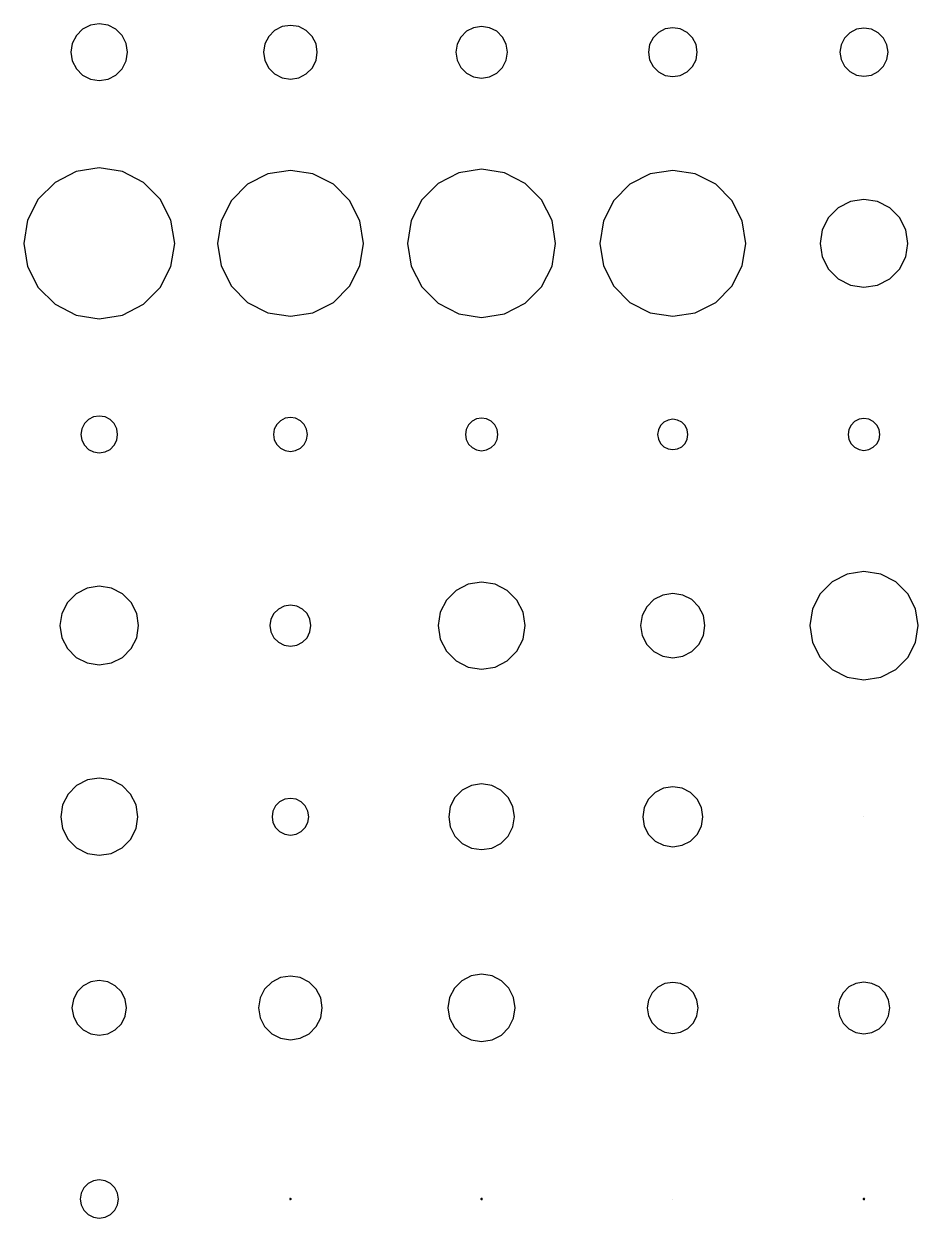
# Model space of a CAD drawing. Header units: metres. Extents: x -318 to 327, y -235 to 244.
# Drawn here: x -246.1 to -161.9, y 19.2 to 131.7 of the extents above; entities that cross this region are included whole.
import ezdxf

# ---------------------------------------------------------------- set-up
doc = ezdxf.new("R2010")
doc.units = ezdxf.units.M

msp = doc.modelspace()

# ---------------------------------------------------------------- linework, layer by layer
for p, q in [((-239, 131.67, -415.69), (-239.82, 131.54, -415.69)), ((-238.18, 131.54, -415.69), (-239, 131.67, -415.69)), ((-241.16, 130.57, -415.69), (-241.54, 129.82, -415.69)), ((-240.57, 131.16, -415.69), (-241.16, 130.57, -415.69)), ((-239.82, 131.54, -415.69), (-240.57, 131.16, -415.69)), ((-237.43, 131.16, -415.69), (-238.18, 131.54, -415.69)), ((-236.84, 130.57, -415.69), (-237.43, 131.16, -415.69)), ((-236.46, 129.82, -415.69), (-236.84, 130.57, -415.69)), ((-223.05, 130.49, -415.69), (-223.41, 129.78, -415.69)), ((-222.49, 131.05, -415.69), (-223.05, 130.49, -415.69)), ((-221.78, 131.41, -415.69), (-222.49, 131.05, -415.69)), ((-221, 131.53, -415.69), (-221.78, 131.41, -415.69)), ((-220.22, 131.41, -415.69), (-221, 131.53, -415.69)), ((-219.51, 131.05, -415.69), (-220.22, 131.41, -415.69)), ((-218.95, 130.49, -415.69), (-219.51, 131.05, -415.69)), ((-218.59, 129.78, -415.69), (-218.95, 130.49, -415.69)), ((-204.43, 130.97, -415.69), (-204.97, 130.43, -415.69)), ((-203.75, 131.31, -415.69), (-204.43, 130.97, -415.69)), ((-203, 131.43, -415.69), (-203.75, 131.31, -415.69)), ((-202.25, 131.31, -415.69), (-203, 131.43, -415.69)), ((-201.57, 130.97, -415.69), (-202.25, 131.31, -415.69)), ((-201.03, 130.43, -415.69), (-201.57, 130.97, -415.69)), ((-186.35, 130.86, -415.69), (-186.86, 130.35, -415.69)), ((-185.71, 131.19, -415.69), (-186.35, 130.86, -415.69)), ((-185, 131.3, -415.69), (-185.71, 131.19, -415.69)), ((-184.29, 131.19, -415.69), (-185, 131.3, -415.69)), ((-183.65, 130.86, -415.69), (-184.29, 131.19, -415.69)), ((-183.14, 130.35, -415.69), (-183.65, 130.86, -415.69)), ((-168.33, 130.83, -415.69), (-168.83, 130.33, -415.69)), ((-167.7, 131.16, -415.69), (-168.33, 130.83, -415.69)), ((-167, 131.27, -415.69), (-167.7, 131.16, -415.69)), ((-166.3, 131.16, -415.69), (-167, 131.27, -415.69)), ((-165.67, 130.83, -415.69), (-166.3, 131.16, -415.69)), ((-165.17, 130.33, -415.69), (-165.67, 130.83, -415.69)), ((-241.54, 129.82, -415.69), (-241.67, 129, -415.69)), ((-236.33, 129, -415.69), (-236.46, 129.82, -415.69)), ((-223.41, 129.78, -415.69), (-223.53, 129, -415.69)), ((-218.47, 129, -415.69), (-218.59, 129.78, -415.69)), ((-205.31, 129.75, -415.69), (-205.43, 129, -415.69)), ((-204.97, 130.43, -415.69), (-205.31, 129.75, -415.69)), ((-200.69, 129.75, -415.69), (-201.03, 130.43, -415.69)), ((-200.57, 129, -415.69), (-200.69, 129.75, -415.69)), ((-187.19, 129.71, -415.69), (-187.3, 129, -415.69)), ((-186.86, 130.35, -415.69), (-187.19, 129.71, -415.69)), ((-182.81, 129.71, -415.69), (-183.14, 130.35, -415.69)), ((-182.7, 129, -415.69), (-182.81, 129.71, -415.69)), ((-169.16, 129.7, -415.69), (-169.27, 129, -415.69)), ((-168.83, 130.33, -415.69), (-169.16, 129.7, -415.69)), ((-164.84, 129.7, -415.69), (-165.17, 130.33, -415.69)), ((-164.73, 129, -415.69), (-164.84, 129.7, -415.69)), ((-241.67, 129, -415.69), (-241.54, 128.18, -415.69)), ((-236.46, 128.18, -415.69), (-236.33, 129, -415.69)), ((-223.53, 129, -415.69), (-223.41, 128.22, -415.69)), ((-223.41, 128.22, -415.69), (-223.05, 127.51, -415.69)), ((-218.95, 127.51, -415.69), (-218.59, 128.22, -415.69)), ((-218.59, 128.22, -415.69), (-218.47, 129, -415.69)), ((-205.43, 129, -415.69), (-205.31, 128.25, -415.69)), ((-205.31, 128.25, -415.69), (-204.97, 127.57, -415.69)), ((-201.03, 127.57, -415.69), (-200.69, 128.25, -415.69)), ((-200.69, 128.25, -415.69), (-200.57, 129, -415.69)), ((-187.3, 129, -415.69), (-187.19, 128.29, -415.69)), ((-187.19, 128.29, -415.69), (-186.86, 127.65, -415.69)), ((-183.14, 127.65, -415.69), (-182.81, 128.29, -415.69)), ((-182.81, 128.29, -415.69), (-182.7, 129, -415.69)), ((-169.27, 129, -415.69), (-169.16, 128.3, -415.69)), ((-169.16, 128.3, -415.69), (-168.83, 127.67, -415.69)), ((-165.17, 127.67, -415.69), (-164.84, 128.3, -415.69)), ((-164.84, 128.3, -415.69), (-164.73, 129, -415.69)), ((-241.54, 128.18, -415.69), (-241.16, 127.43, -415.69)), ((-241.16, 127.43, -415.69), (-240.57, 126.84, -415.69)), ((-237.43, 126.84, -415.69), (-236.84, 127.43, -415.69)), ((-236.84, 127.43, -415.69), (-236.46, 128.18, -415.69)), ((-223.05, 127.51, -415.69), (-222.49, 126.95, -415.69)), ((-219.51, 126.95, -415.69), (-218.95, 127.51, -415.69)), ((-204.97, 127.57, -415.69), (-204.43, 127.03, -415.69)), ((-201.57, 127.03, -415.69), (-201.03, 127.57, -415.69)), ((-186.86, 127.65, -415.69), (-186.35, 127.14, -415.69)), ((-186.35, 127.14, -415.69), (-185.71, 126.81, -415.69)), ((-184.29, 126.81, -415.69), (-183.65, 127.14, -415.69)), ((-183.65, 127.14, -415.69), (-183.14, 127.65, -415.69)), ((-168.83, 127.67, -415.69), (-168.33, 127.17, -415.69)), ((-168.33, 127.17, -415.69), (-167.7, 126.84, -415.69)), ((-166.3, 126.84, -415.69), (-165.67, 127.17, -415.69)), ((-165.67, 127.17, -415.69), (-165.17, 127.67, -415.69)), ((-240.57, 126.84, -415.69), (-239.82, 126.46, -415.69)), ((-239.82, 126.46, -415.69), (-239, 126.33, -415.69)), ((-239, 126.33, -415.69), (-238.18, 126.46, -415.69)), ((-238.18, 126.46, -415.69), (-237.43, 126.84, -415.69)), ((-222.49, 126.95, -415.69), (-221.78, 126.59, -415.69)), ((-221.78, 126.59, -415.69), (-221, 126.47, -415.69)), ((-221, 126.47, -415.69), (-220.22, 126.59, -415.69)), ((-220.22, 126.59, -415.69), (-219.51, 126.95, -415.69)), ((-204.43, 127.03, -415.69), (-203.75, 126.69, -415.69)), ((-203.75, 126.69, -415.69), (-203, 126.57, -415.69)), ((-203, 126.57, -415.69), (-202.25, 126.69, -415.69)), ((-202.25, 126.69, -415.69), (-201.57, 127.03, -415.69)), ((-185.71, 126.81, -415.69), (-185, 126.7, -415.69)), ((-185, 126.7, -415.69), (-184.29, 126.81, -415.69)), ((-167.7, 126.84, -415.69), (-167, 126.73, -415.69)), ((-167, 126.73, -415.69), (-166.3, 126.84, -415.69)), ((-239, 118.1, -415.69), (-241.19, 117.75, -415.69)), ((-236.81, 117.75, -415.69), (-239, 118.1, -415.69)), ((-241.19, 117.75, -415.69), (-243.17, 116.74, -415.69)), ((-234.83, 116.74, -415.69), (-236.81, 117.75, -415.69)), ((-223.12, 117.53, -415.69), (-225.04, 116.56, -415.69)), ((-221, 117.87, -415.69), (-223.12, 117.53, -415.69)), ((-218.88, 117.53, -415.69), (-221, 117.87, -415.69)), ((-216.96, 116.56, -415.69), (-218.88, 117.53, -415.69)), ((-205.15, 117.63, -415.69), (-207.09, 116.64, -415.69)), ((-203, 117.97, -415.69), (-205.15, 117.63, -415.69)), ((-200.85, 117.63, -415.69), (-203, 117.97, -415.69)), ((-198.91, 116.64, -415.69), (-200.85, 117.63, -415.69)), ((-187.12, 117.53, -415.69), (-189.04, 116.56, -415.69)), ((-185, 117.87, -415.69), (-187.12, 117.53, -415.69)), ((-182.88, 117.53, -415.69), (-185, 117.87, -415.69)), ((-180.96, 116.56, -415.69), (-182.88, 117.53, -415.69)), ((-243.17, 116.74, -415.69), (-244.74, 115.17, -415.69)), ((-233.26, 115.17, -415.69), (-234.83, 116.74, -415.69)), ((-225.04, 116.56, -415.69), (-226.56, 115.04, -415.69)), ((-215.44, 115.04, -415.69), (-216.96, 116.56, -415.69)), ((-207.09, 116.64, -415.69), (-208.64, 115.09, -415.69)), ((-197.36, 115.09, -415.69), (-198.91, 116.64, -415.69)), ((-189.04, 116.56, -415.69), (-190.56, 115.04, -415.69)), ((-179.44, 115.04, -415.69), (-180.96, 116.56, -415.69)), ((-244.74, 115.17, -415.69), (-245.75, 113.19, -415.69)), ((-232.25, 113.19, -415.69), (-233.26, 115.17, -415.69)), ((-226.56, 115.04, -415.69), (-227.53, 113.12, -415.69)), ((-214.47, 113.12, -415.69), (-215.44, 115.04, -415.69)), ((-208.64, 115.09, -415.69), (-209.63, 113.15, -415.69)), ((-196.37, 113.15, -415.69), (-197.36, 115.09, -415.69)), ((-190.56, 115.04, -415.69), (-191.53, 113.12, -415.69)), ((-178.47, 113.12, -415.69), (-179.44, 115.04, -415.69)), ((-168.28, 114.93, -415.69), (-169.43, 114.34, -415.69)), ((-167, 115.13, -415.69), (-168.28, 114.93, -415.69)), ((-165.72, 114.93, -415.69), (-167, 115.13, -415.69)), ((-164.57, 114.34, -415.69), (-165.72, 114.93, -415.69)), ((-169.43, 114.34, -415.69), (-170.34, 113.43, -415.69)), ((-163.66, 113.43, -415.69), (-164.57, 114.34, -415.69)), ((-245.75, 113.19, -415.69), (-246.1, 111, -415.69)), ((-231.9, 111, -415.69), (-232.25, 113.19, -415.69)), ((-227.53, 113.12, -415.69), (-227.87, 111, -415.69)), ((-214.13, 111, -415.69), (-214.47, 113.12, -415.69)), ((-209.63, 113.15, -415.69), (-209.97, 111, -415.69)), ((-196.03, 111, -415.69), (-196.37, 113.15, -415.69)), ((-191.53, 113.12, -415.69), (-191.87, 111, -415.69)), ((-178.13, 111, -415.69), (-178.47, 113.12, -415.69)), ((-170.34, 113.43, -415.69), (-170.93, 112.28, -415.69)), ((-163.07, 112.28, -415.69), (-163.66, 113.43, -415.69)), ((-170.93, 112.28, -415.69), (-171.13, 111, -415.69)), ((-162.87, 111, -415.69), (-163.07, 112.28, -415.69)), ((-246.1, 111, -415.69), (-245.75, 108.81, -415.69)), ((-232.25, 108.81, -415.69), (-231.9, 111, -415.69)), ((-227.87, 111, -415.69), (-227.53, 108.88, -415.69)), ((-214.47, 108.88, -415.69), (-214.13, 111, -415.69)), ((-209.97, 111, -415.69), (-209.63, 108.85, -415.69)), ((-196.37, 108.85, -415.69), (-196.03, 111, -415.69)), ((-191.87, 111, -415.69), (-191.53, 108.88, -415.69)), ((-178.47, 108.88, -415.69), (-178.13, 111, -415.69)), ((-171.13, 111, -415.69), (-170.93, 109.72, -415.69)), ((-163.07, 109.72, -415.69), (-162.87, 111, -415.69)), ((-170.93, 109.72, -415.69), (-170.34, 108.57, -415.69)), ((-163.66, 108.57, -415.69), (-163.07, 109.72, -415.69)), ((-245.75, 108.81, -415.69), (-244.74, 106.83, -415.69)), ((-233.26, 106.83, -415.69), (-232.25, 108.81, -415.69)), ((-227.53, 108.88, -415.69), (-226.56, 106.96, -415.69)), ((-215.44, 106.96, -415.69), (-214.47, 108.88, -415.69)), ((-209.63, 108.85, -415.69), (-208.64, 106.91, -415.69)), ((-197.36, 106.91, -415.69), (-196.37, 108.85, -415.69)), ((-191.53, 108.88, -415.69), (-190.56, 106.96, -415.69)), ((-179.44, 106.96, -415.69), (-178.47, 108.88, -415.69)), ((-170.34, 108.57, -415.69), (-169.43, 107.66, -415.69)), ((-164.57, 107.66, -415.69), (-163.66, 108.57, -415.69)), ((-226.56, 106.96, -415.69), (-225.04, 105.44, -415.69)), ((-216.96, 105.44, -415.69), (-215.44, 106.96, -415.69)), ((-208.64, 106.91, -415.69), (-207.09, 105.36, -415.69)), ((-198.91, 105.36, -415.69), (-197.36, 106.91, -415.69)), ((-190.56, 106.96, -415.69), (-189.04, 105.44, -415.69)), ((-180.96, 105.44, -415.69), (-179.44, 106.96, -415.69)), ((-169.43, 107.66, -415.69), (-168.28, 107.07, -415.69)), ((-168.28, 107.07, -415.69), (-167, 106.87, -415.69)), ((-167, 106.87, -415.69), (-165.72, 107.07, -415.69)), ((-165.72, 107.07, -415.69), (-164.57, 107.66, -415.69)), ((-244.74, 106.83, -415.69), (-243.17, 105.26, -415.69)), ((-234.83, 105.26, -415.69), (-233.26, 106.83, -415.69)), ((-243.17, 105.26, -415.69), (-241.19, 104.25, -415.69)), ((-236.81, 104.25, -415.69), (-234.83, 105.26, -415.69)), ((-225.04, 105.44, -415.69), (-223.12, 104.47, -415.69)), ((-218.88, 104.47, -415.69), (-216.96, 105.44, -415.69)), ((-207.09, 105.36, -415.69), (-205.15, 104.37, -415.69)), ((-200.85, 104.37, -415.69), (-198.91, 105.36, -415.69)), ((-189.04, 105.44, -415.69), (-187.12, 104.47, -415.69)), ((-182.88, 104.47, -415.69), (-180.96, 105.44, -415.69)), ((-241.19, 104.25, -415.69), (-239, 103.9, -415.69)), ((-239, 103.9, -415.69), (-236.81, 104.25, -415.69)), ((-223.12, 104.47, -415.69), (-221, 104.13, -415.69)), ((-221, 104.13, -415.69), (-218.88, 104.47, -415.69)), ((-205.15, 104.37, -415.69), (-203, 104.03, -415.69)), ((-203, 104.03, -415.69), (-200.85, 104.37, -415.69)), ((-187.12, 104.47, -415.69), (-185, 104.13, -415.69)), ((-185, 104.13, -415.69), (-182.88, 104.47, -415.69)), ((-239.54, 94.65, -415.69), (-240.02, 94.4, -415.69)), ((-239, 94.73, -415.69), (-239.54, 94.65, -415.69)), ((-238.46, 94.65, -415.69), (-239, 94.73, -415.69)), ((-237.98, 94.4, -415.69), (-238.46, 94.65, -415.69)), ((-221.49, 94.52, -415.69), (-221.94, 94.29, -415.69)), ((-221, 94.6, -415.69), (-221.49, 94.52, -415.69)), ((-220.51, 94.52, -415.69), (-221, 94.6, -415.69)), ((-220.06, 94.29, -415.69), (-220.51, 94.52, -415.69)), ((-203, 94.53, -415.69), (-203.47, 94.46, -415.69)), ((-202.53, 94.46, -415.69), (-203, 94.53, -415.69)), ((-167, 94.5, -415.69), (-167.46, 94.43, -415.69)), ((-166.54, 94.43, -415.69), (-167, 94.5, -415.69)), ((-240.65, 93.54, -415.69), (-240.73, 93, -415.69)), ((-240.4, 94.02, -415.69), (-240.65, 93.54, -415.69)), ((-240.02, 94.4, -415.69), (-240.4, 94.02, -415.69)), ((-237.6, 94.02, -415.69), (-237.98, 94.4, -415.69)), ((-237.35, 93.54, -415.69), (-237.6, 94.02, -415.69)), ((-237.27, 93, -415.69), (-237.35, 93.54, -415.69)), ((-222.52, 93.49, -415.69), (-222.6, 93, -415.69)), ((-222.29, 93.94, -415.69), (-222.52, 93.49, -415.69)), ((-221.94, 94.29, -415.69), (-222.29, 93.94, -415.69)), ((-219.71, 93.94, -415.69), (-220.06, 94.29, -415.69)), ((-219.48, 93.49, -415.69), (-219.71, 93.94, -415.69)), ((-219.4, 93, -415.69), (-219.48, 93.49, -415.69)), ((-204.46, 93.47, -415.69), (-204.53, 93, -415.69)), ((-204.24, 93.9, -415.69), (-204.46, 93.47, -415.69)), ((-203.9, 94.24, -415.69), (-204.24, 93.9, -415.69)), ((-203.47, 94.46, -415.69), (-203.9, 94.24, -415.69)), ((-202.1, 94.24, -415.69), (-202.53, 94.46, -415.69)), ((-201.76, 93.9, -415.69), (-202.1, 94.24, -415.69)), ((-201.54, 93.47, -415.69), (-201.76, 93.9, -415.69)), ((-201.47, 93, -415.69), (-201.54, 93.47, -415.69)), ((-186.36, 93.44, -415.69), (-186.43, 93, -415.69)), ((-186.16, 93.84, -415.69), (-186.36, 93.44, -415.69)), ((-185.84, 94.16, -415.69), (-186.16, 93.84, -415.69)), ((-185.44, 94.36, -415.69), (-185.84, 94.16, -415.69)), ((-185, 94.43, -415.69), (-185.44, 94.36, -415.69)), ((-184.56, 94.36, -415.69), (-185, 94.43, -415.69)), ((-184.16, 94.16, -415.69), (-184.56, 94.36, -415.69)), ((-183.84, 93.84, -415.69), (-184.16, 94.16, -415.69)), ((-183.64, 93.44, -415.69), (-183.84, 93.84, -415.69)), ((-183.57, 93, -415.69), (-183.64, 93.44, -415.69)), ((-168.43, 93.46, -415.69), (-168.5, 93, -415.69)), ((-168.21, 93.88, -415.69), (-168.43, 93.46, -415.69)), ((-167.88, 94.21, -415.69), (-168.21, 93.88, -415.69)), ((-167.46, 94.43, -415.69), (-167.88, 94.21, -415.69)), ((-166.12, 94.21, -415.69), (-166.54, 94.43, -415.69)), ((-165.79, 93.88, -415.69), (-166.12, 94.21, -415.69)), ((-165.57, 93.46, -415.69), (-165.79, 93.88, -415.69)), ((-165.5, 93, -415.69), (-165.57, 93.46, -415.69)), ((-240.73, 93, -415.69), (-240.65, 92.46, -415.69)), ((-240.65, 92.46, -415.69), (-240.4, 91.98, -415.69)), ((-237.6, 91.98, -415.69), (-237.35, 92.46, -415.69)), ((-237.35, 92.46, -415.69), (-237.27, 93, -415.69)), ((-222.6, 93, -415.69), (-222.52, 92.51, -415.69)), ((-222.52, 92.51, -415.69), (-222.29, 92.06, -415.69)), ((-219.71, 92.06, -415.69), (-219.48, 92.51, -415.69)), ((-219.48, 92.51, -415.69), (-219.4, 93, -415.69)), ((-204.53, 93, -415.69), (-204.46, 92.53, -415.69)), ((-204.46, 92.53, -415.69), (-204.24, 92.1, -415.69)), ((-201.76, 92.1, -415.69), (-201.54, 92.53, -415.69)), ((-201.54, 92.53, -415.69), (-201.47, 93, -415.69)), ((-186.43, 93, -415.69), (-186.36, 92.56, -415.69)), ((-186.36, 92.56, -415.69), (-186.16, 92.16, -415.69)), ((-183.84, 92.16, -415.69), (-183.64, 92.56, -415.69)), ((-183.64, 92.56, -415.69), (-183.57, 93, -415.69)), ((-168.5, 93, -415.69), (-168.43, 92.54, -415.69)), ((-168.43, 92.54, -415.69), (-168.21, 92.12, -415.69)), ((-165.79, 92.12, -415.69), (-165.57, 92.54, -415.69)), ((-165.57, 92.54, -415.69), (-165.5, 93, -415.69)), ((-240.4, 91.98, -415.69), (-240.02, 91.6, -415.69)), ((-240.02, 91.6, -415.69), (-239.54, 91.35, -415.69)), ((-239.54, 91.35, -415.69), (-239, 91.27, -415.69)), ((-239, 91.27, -415.69), (-238.46, 91.35, -415.69)), ((-238.46, 91.35, -415.69), (-237.98, 91.6, -415.69)), ((-237.98, 91.6, -415.69), (-237.6, 91.98, -415.69)), ((-222.29, 92.06, -415.69), (-221.94, 91.71, -415.69)), ((-221.94, 91.71, -415.69), (-221.49, 91.48, -415.69)), ((-221.49, 91.48, -415.69), (-221, 91.4, -415.69)), ((-221, 91.4, -415.69), (-220.51, 91.48, -415.69)), ((-220.51, 91.48, -415.69), (-220.06, 91.71, -415.69)), ((-220.06, 91.71, -415.69), (-219.71, 92.06, -415.69)), ((-204.24, 92.1, -415.69), (-203.9, 91.76, -415.69)), ((-203.9, 91.76, -415.69), (-203.47, 91.54, -415.69)), ((-203.47, 91.54, -415.69), (-203, 91.47, -415.69)), ((-203, 91.47, -415.69), (-202.53, 91.54, -415.69)), ((-202.53, 91.54, -415.69), (-202.1, 91.76, -415.69)), ((-202.1, 91.76, -415.69), (-201.76, 92.1, -415.69)), ((-186.16, 92.16, -415.69), (-185.84, 91.84, -415.69)), ((-185.84, 91.84, -415.69), (-185.44, 91.64, -415.69)), ((-185.44, 91.64, -415.69), (-185, 91.57, -415.69)), ((-185, 91.57, -415.69), (-184.56, 91.64, -415.69)), ((-184.56, 91.64, -415.69), (-184.16, 91.84, -415.69)), ((-184.16, 91.84, -415.69), (-183.84, 92.16, -415.69)), ((-168.21, 92.12, -415.69), (-167.88, 91.79, -415.69)), ((-167.88, 91.79, -415.69), (-167.46, 91.57, -415.69)), ((-167.46, 91.57, -415.69), (-167, 91.5, -415.69)), ((-167, 91.5, -415.69), (-166.54, 91.57, -415.69)), ((-166.54, 91.57, -415.69), (-166.12, 91.79, -415.69)), ((-166.12, 91.79, -415.69), (-165.79, 92.12, -415.69)), ((-167, 80.1, -415.69), (-168.58, 79.85, -415.69)), ((-165.42, 79.85, -415.69), (-167, 80.1, -415.69)), ((-204.27, 78.9, -415.69), (-205.41, 78.32, -415.69)), ((-203, 79.1, -415.69), (-204.27, 78.9, -415.69)), ((-201.73, 78.9, -415.69), (-203, 79.1, -415.69)), ((-200.59, 78.32, -415.69), (-201.73, 78.9, -415.69)), ((-170, 79.13, -415.69), (-171.13, 78, -415.69)), ((-168.58, 79.85, -415.69), (-170, 79.13, -415.69)), ((-164, 79.13, -415.69), (-165.42, 79.85, -415.69)), ((-162.87, 78, -415.69), (-164, 79.13, -415.69)), ((-241.17, 77.99, -415.69), (-241.99, 77.17, -415.69)), ((-240.14, 78.52, -415.69), (-241.17, 77.99, -415.69)), ((-239, 78.7, -415.69), (-240.14, 78.52, -415.69)), ((-237.86, 78.52, -415.69), (-239, 78.7, -415.69)), ((-236.83, 77.99, -415.69), (-237.86, 78.52, -415.69)), ((-236.01, 77.17, -415.69), (-236.83, 77.99, -415.69)), ((-205.41, 78.32, -415.69), (-206.32, 77.41, -415.69)), ((-199.68, 77.41, -415.69), (-200.59, 78.32, -415.69)), ((-185.94, 77.88, -415.69), (-186.78, 77.45, -415.69)), ((-185, 78.03, -415.69), (-185.94, 77.88, -415.69)), ((-184.06, 77.88, -415.69), (-185, 78.03, -415.69)), ((-183.22, 77.45, -415.69), (-184.06, 77.88, -415.69)), ((-171.13, 78, -415.69), (-171.85, 76.58, -415.69)), ((-162.15, 76.58, -415.69), (-162.87, 78, -415.69)), ((-241.99, 77.17, -415.69), (-242.52, 76.14, -415.69)), ((-235.48, 76.14, -415.69), (-236.01, 77.17, -415.69)), ((-222.14, 76.56, -415.69), (-222.56, 76.14, -415.69)), ((-221.6, 76.84, -415.69), (-222.14, 76.56, -415.69)), ((-221, 76.93, -415.69), (-221.6, 76.84, -415.69)), ((-220.4, 76.84, -415.69), (-221, 76.93, -415.69)), ((-219.86, 76.56, -415.69), (-220.4, 76.84, -415.69)), ((-219.44, 76.14, -415.69), (-219.86, 76.56, -415.69)), ((-206.32, 77.41, -415.69), (-206.9, 76.27, -415.69)), ((-199.1, 76.27, -415.69), (-199.68, 77.41, -415.69)), ((-187.45, 76.78, -415.69), (-187.88, 75.94, -415.69)), ((-186.78, 77.45, -415.69), (-187.45, 76.78, -415.69)), ((-182.55, 76.78, -415.69), (-183.22, 77.45, -415.69)), ((-182.12, 75.94, -415.69), (-182.55, 76.78, -415.69)), ((-171.85, 76.58, -415.69), (-172.1, 75, -415.69)), ((-161.9, 75, -415.69), (-162.15, 76.58, -415.69)), ((-242.52, 76.14, -415.69), (-242.7, 75, -415.69)), ((-235.3, 75, -415.69), (-235.48, 76.14, -415.69)), ((-222.84, 75.6, -415.69), (-222.93, 75, -415.69)), ((-222.56, 76.14, -415.69), (-222.84, 75.6, -415.69)), ((-219.16, 75.6, -415.69), (-219.44, 76.14, -415.69)), ((-219.07, 75, -415.69), (-219.16, 75.6, -415.69)), ((-206.9, 76.27, -415.69), (-207.1, 75, -415.69)), ((-198.9, 75, -415.69), (-199.1, 76.27, -415.69)), ((-187.88, 75.94, -415.69), (-188.03, 75, -415.69)), ((-181.97, 75, -415.69), (-182.12, 75.94, -415.69)), ((-242.7, 75, -415.69), (-242.52, 73.86, -415.69)), ((-235.48, 73.86, -415.69), (-235.3, 75, -415.69)), ((-222.93, 75, -415.69), (-222.84, 74.4, -415.69)), ((-222.84, 74.4, -415.69), (-222.56, 73.86, -415.69)), ((-219.44, 73.86, -415.69), (-219.16, 74.4, -415.69)), ((-219.16, 74.4, -415.69), (-219.07, 75, -415.69)), ((-207.1, 75, -415.69), (-206.9, 73.73, -415.69)), ((-199.1, 73.73, -415.69), (-198.9, 75, -415.69)), ((-188.03, 75, -415.69), (-187.88, 74.06, -415.69)), ((-182.12, 74.06, -415.69), (-181.97, 75, -415.69)), ((-172.1, 75, -415.69), (-171.85, 73.42, -415.69)), ((-162.15, 73.42, -415.69), (-161.9, 75, -415.69)), ((-242.52, 73.86, -415.69), (-241.99, 72.83, -415.69)), ((-236.01, 72.83, -415.69), (-235.48, 73.86, -415.69)), ((-222.56, 73.86, -415.69), (-222.14, 73.44, -415.69)), ((-222.14, 73.44, -415.69), (-221.6, 73.16, -415.69)), ((-221.6, 73.16, -415.69), (-221, 73.07, -415.69)), ((-221, 73.07, -415.69), (-220.4, 73.16, -415.69)), ((-220.4, 73.16, -415.69), (-219.86, 73.44, -415.69)), ((-219.86, 73.44, -415.69), (-219.44, 73.86, -415.69)), ((-206.9, 73.73, -415.69), (-206.32, 72.59, -415.69)), ((-199.68, 72.59, -415.69), (-199.1, 73.73, -415.69)), ((-187.88, 74.06, -415.69), (-187.45, 73.22, -415.69)), ((-187.45, 73.22, -415.69), (-186.78, 72.55, -415.69)), ((-183.22, 72.55, -415.69), (-182.55, 73.22, -415.69)), ((-182.55, 73.22, -415.69), (-182.12, 74.06, -415.69)), ((-171.85, 73.42, -415.69), (-171.13, 72, -415.69)), ((-162.87, 72, -415.69), (-162.15, 73.42, -415.69)), ((-241.99, 72.83, -415.69), (-241.17, 72.01, -415.69)), ((-241.17, 72.01, -415.69), (-240.14, 71.48, -415.69)), ((-237.86, 71.48, -415.69), (-236.83, 72.01, -415.69)), ((-236.83, 72.01, -415.69), (-236.01, 72.83, -415.69)), ((-206.32, 72.59, -415.69), (-205.41, 71.68, -415.69)), ((-200.59, 71.68, -415.69), (-199.68, 72.59, -415.69)), ((-186.78, 72.55, -415.69), (-185.94, 72.12, -415.69)), ((-185.94, 72.12, -415.69), (-185, 71.97, -415.69)), ((-185, 71.97, -415.69), (-184.06, 72.12, -415.69)), ((-184.06, 72.12, -415.69), (-183.22, 72.55, -415.69)), ((-171.13, 72, -415.69), (-170, 70.87, -415.69)), ((-164, 70.87, -415.69), (-162.87, 72, -415.69)), ((-240.14, 71.48, -415.69), (-239, 71.3, -415.69)), ((-239, 71.3, -415.69), (-237.86, 71.48, -415.69)), ((-205.41, 71.68, -415.69), (-204.27, 71.1, -415.69)), ((-204.27, 71.1, -415.69), (-203, 70.9, -415.69)), ((-203, 70.9, -415.69), (-201.73, 71.1, -415.69)), ((-201.73, 71.1, -415.69), (-200.59, 71.68, -415.69)), ((-170, 70.87, -415.69), (-168.58, 70.15, -415.69)), ((-165.42, 70.15, -415.69), (-164, 70.87, -415.69)), ((-168.58, 70.15, -415.69), (-167, 69.9, -415.69)), ((-167, 69.9, -415.69), (-165.42, 70.15, -415.69)), ((-241.14, 59.94, -415.69), (-241.94, 59.14, -415.69)), ((-240.12, 60.46, -415.69), (-241.14, 59.94, -415.69)), ((-239, 60.63, -415.69), (-240.12, 60.46, -415.69)), ((-237.88, 60.46, -415.69), (-239, 60.63, -415.69)), ((-236.86, 59.94, -415.69), (-237.88, 60.46, -415.69)), ((-236.06, 59.14, -415.69), (-236.86, 59.94, -415.69)), ((-203.96, 59.95, -415.69), (-204.82, 59.51, -415.69)), ((-203, 60.1, -415.69), (-203.96, 59.95, -415.69)), ((-202.04, 59.95, -415.69), (-203, 60.1, -415.69)), ((-201.18, 59.51, -415.69), (-202.04, 59.95, -415.69)), ((-185.88, 59.69, -415.69), (-186.67, 59.29, -415.69)), ((-185, 59.83, -415.69), (-185.88, 59.69, -415.69)), ((-184.12, 59.69, -415.69), (-185, 59.83, -415.69)), ((-183.33, 59.29, -415.69), (-184.12, 59.69, -415.69)), ((-241.94, 59.14, -415.69), (-242.46, 58.12, -415.69)), ((-235.54, 58.12, -415.69), (-236.06, 59.14, -415.69)), ((-221.54, 58.65, -415.69), (-222.02, 58.4, -415.69)), ((-221, 58.73, -415.69), (-221.54, 58.65, -415.69)), ((-220.46, 58.65, -415.69), (-221, 58.73, -415.69)), ((-219.98, 58.4, -415.69), (-220.46, 58.65, -415.69)), ((-205.51, 58.82, -415.69), (-205.95, 57.96, -415.69)), ((-204.82, 59.51, -415.69), (-205.51, 58.82, -415.69)), ((-200.49, 58.82, -415.69), (-201.18, 59.51, -415.69)), ((-200.05, 57.96, -415.69), (-200.49, 58.82, -415.69)), ((-187.29, 58.67, -415.69), (-187.69, 57.88, -415.69)), ((-186.67, 59.29, -415.69), (-187.29, 58.67, -415.69)), ((-182.71, 58.67, -415.69), (-183.33, 59.29, -415.69)), ((-182.31, 57.88, -415.69), (-182.71, 58.67, -415.69)), ((-242.46, 58.12, -415.69), (-242.63, 57, -415.69)), ((-235.37, 57, -415.69), (-235.54, 58.12, -415.69)), ((-222.65, 57.54, -415.69), (-222.73, 57, -415.69)), ((-222.4, 58.02, -415.69), (-222.65, 57.54, -415.69)), ((-222.02, 58.4, -415.69), (-222.4, 58.02, -415.69)), ((-219.6, 58.02, -415.69), (-219.98, 58.4, -415.69)), ((-219.35, 57.54, -415.69), (-219.6, 58.02, -415.69)), ((-219.27, 57, -415.69), (-219.35, 57.54, -415.69)), ((-205.95, 57.96, -415.69), (-206.1, 57, -415.69)), ((-199.9, 57, -415.69), (-200.05, 57.96, -415.69)), ((-187.69, 57.88, -415.69), (-187.83, 57, -415.69)), ((-182.17, 57, -415.69), (-182.31, 57.88, -415.69)), ((-242.63, 57, -415.69), (-242.46, 55.88, -415.69)), ((-235.54, 55.88, -415.69), (-235.37, 57, -415.69)), ((-222.73, 57, -415.69), (-222.65, 56.46, -415.69)), ((-222.65, 56.46, -415.69), (-222.4, 55.98, -415.69)), ((-219.6, 55.98, -415.69), (-219.35, 56.46, -415.69)), ((-219.35, 56.46, -415.69), (-219.27, 57, -415.69)), ((-206.1, 57, -415.69), (-205.95, 56.04, -415.69)), ((-200.05, 56.04, -415.69), (-199.9, 57, -415.69)), ((-187.83, 57, -415.69), (-187.69, 56.12, -415.69)), ((-182.31, 56.12, -415.69), (-182.17, 57, -415.69)), ((-167, 57, -415.69), (-167, 57, -415.69)), ((-167, 57, -415.69), (-167, 57, -415.69)), ((-167, 57, -415.69), (-167, 57, -415.69)), ((-167, 57, -415.69), (-167, 57, -415.69)), ((-167, 57, -415.69), (-167, 57, -415.69)), ((-167, 57, -415.69), (-167, 57, -415.69)), ((-167, 57, -415.69), (-167, 57, -415.69)), ((-167, 57, -415.69), (-167, 57, -415.69)), ((-167, 57, -415.69), (-167, 57, -415.69)), ((-167, 57, -415.69), (-167, 57, -415.69)), ((-167, 57, -415.69), (-167, 57, -415.69)), ((-167, 57, -415.69), (-167, 57, -415.69)), ((-167, 57, -415.69), (-167, 57, -415.69)), ((-167, 57, -415.69), (-167, 57, -415.69)), ((-167, 57, -415.69), (-167, 57, -415.69)), ((-167, 57, -415.69), (-167, 57, -415.69)), ((-167, 57, -415.69), (-167, 57, -415.69)), ((-167, 57, -415.69), (-167, 57, -415.69)), ((-167, 57, -415.69), (-167, 57, -415.69)), ((-167, 57, -415.69), (-167, 57, -415.69)), ((-242.46, 55.88, -415.69), (-241.94, 54.86, -415.69)), ((-236.06, 54.86, -415.69), (-235.54, 55.88, -415.69)), ((-222.4, 55.98, -415.69), (-222.02, 55.6, -415.69)), ((-222.02, 55.6, -415.69), (-221.54, 55.35, -415.69)), ((-221.54, 55.35, -415.69), (-221, 55.27, -415.69)), ((-221, 55.27, -415.69), (-220.46, 55.35, -415.69)), ((-220.46, 55.35, -415.69), (-219.98, 55.6, -415.69)), ((-219.98, 55.6, -415.69), (-219.6, 55.98, -415.69)), ((-205.95, 56.04, -415.69), (-205.51, 55.18, -415.69)), ((-205.51, 55.18, -415.69), (-204.82, 54.49, -415.69)), ((-201.18, 54.49, -415.69), (-200.49, 55.18, -415.69)), ((-200.49, 55.18, -415.69), (-200.05, 56.04, -415.69)), ((-187.69, 56.12, -415.69), (-187.29, 55.33, -415.69)), ((-187.29, 55.33, -415.69), (-186.67, 54.71, -415.69)), ((-183.33, 54.71, -415.69), (-182.71, 55.33, -415.69)), ((-182.71, 55.33, -415.69), (-182.31, 56.12, -415.69)), ((-241.94, 54.86, -415.69), (-241.14, 54.06, -415.69)), ((-241.14, 54.06, -415.69), (-240.12, 53.54, -415.69)), ((-237.88, 53.54, -415.69), (-236.86, 54.06, -415.69)), ((-236.86, 54.06, -415.69), (-236.06, 54.86, -415.69)), ((-204.82, 54.49, -415.69), (-203.96, 54.05, -415.69)), ((-203.96, 54.05, -415.69), (-203, 53.9, -415.69)), ((-203, 53.9, -415.69), (-202.04, 54.05, -415.69)), ((-202.04, 54.05, -415.69), (-201.18, 54.49, -415.69)), ((-186.67, 54.71, -415.69), (-185.88, 54.31, -415.69)), ((-185.88, 54.31, -415.69), (-185, 54.17, -415.69)), ((-185, 54.17, -415.69), (-184.12, 54.31, -415.69)), ((-184.12, 54.31, -415.69), (-183.33, 54.71, -415.69)), ((-240.12, 53.54, -415.69), (-239, 53.37, -415.69)), ((-239, 53.37, -415.69), (-237.88, 53.54, -415.69)), ((-221.93, 41.85, -415.69), (-222.76, 41.43, -415.69)), ((-221, 42, -415.69), (-221.93, 41.85, -415.69)), ((-220.07, 41.85, -415.69), (-221, 42, -415.69)), ((-219.24, 41.43, -415.69), (-220.07, 41.85, -415.69)), ((-203.98, 42.01, -415.69), (-204.86, 41.56, -415.69)), ((-203, 42.17, -415.69), (-203.98, 42.01, -415.69)), ((-202.02, 42.01, -415.69), (-203, 42.17, -415.69)), ((-201.14, 41.56, -415.69), (-202.02, 42.01, -415.69)), ((-241.08, 40.51, -415.69), (-241.44, 39.79, -415.69)), ((-240.51, 41.08, -415.69), (-241.08, 40.51, -415.69)), ((-239.79, 41.44, -415.69), (-240.51, 41.08, -415.69)), ((-239, 41.57, -415.69), (-239.79, 41.44, -415.69)), ((-238.21, 41.44, -415.69), (-239, 41.57, -415.69)), ((-237.49, 41.08, -415.69), (-238.21, 41.44, -415.69)), ((-236.92, 40.51, -415.69), (-237.49, 41.08, -415.69)), ((-236.56, 39.79, -415.69), (-236.92, 40.51, -415.69)), ((-223.43, 40.76, -415.69), (-223.85, 39.93, -415.69)), ((-222.76, 41.43, -415.69), (-223.43, 40.76, -415.69)), ((-218.57, 40.76, -415.69), (-219.24, 41.43, -415.69)), ((-218.15, 39.93, -415.69), (-218.57, 40.76, -415.69)), ((-205.56, 40.86, -415.69), (-206.01, 39.98, -415.69)), ((-204.86, 41.56, -415.69), (-205.56, 40.86, -415.69)), ((-200.44, 40.86, -415.69), (-201.14, 41.56, -415.69)), ((-199.99, 39.98, -415.69), (-200.44, 40.86, -415.69)), ((-186.41, 40.94, -415.69), (-186.94, 40.41, -415.69)), ((-185.74, 41.28, -415.69), (-186.41, 40.94, -415.69)), ((-185, 41.4, -415.69), (-185.74, 41.28, -415.69)), ((-184.26, 41.28, -415.69), (-185, 41.4, -415.69)), ((-183.59, 40.94, -415.69), (-184.26, 41.28, -415.69)), ((-183.06, 40.41, -415.69), (-183.59, 40.94, -415.69)), ((-168.43, 40.97, -415.69), (-168.97, 40.43, -415.69)), ((-167.75, 41.31, -415.69), (-168.43, 40.97, -415.69)), ((-167, 41.43, -415.69), (-167.75, 41.31, -415.69)), ((-166.25, 41.31, -415.69), (-167, 41.43, -415.69)), ((-165.57, 40.97, -415.69), (-166.25, 41.31, -415.69)), ((-165.03, 40.43, -415.69), (-165.57, 40.97, -415.69)), ((-241.44, 39.79, -415.69), (-241.57, 39, -415.69)), ((-236.43, 39, -415.69), (-236.56, 39.79, -415.69)), ((-223.85, 39.93, -415.69), (-224, 39, -415.69)), ((-218, 39, -415.69), (-218.15, 39.93, -415.69)), ((-206.01, 39.98, -415.69), (-206.17, 39, -415.69)), ((-199.83, 39, -415.69), (-199.99, 39.98, -415.69)), ((-187.28, 39.74, -415.69), (-187.4, 39, -415.69)), ((-186.94, 40.41, -415.69), (-187.28, 39.74, -415.69)), ((-182.72, 39.74, -415.69), (-183.06, 40.41, -415.69)), ((-182.6, 39, -415.69), (-182.72, 39.74, -415.69)), ((-169.31, 39.75, -415.69), (-169.43, 39, -415.69)), ((-168.97, 40.43, -415.69), (-169.31, 39.75, -415.69)), ((-164.69, 39.75, -415.69), (-165.03, 40.43, -415.69)), ((-164.57, 39, -415.69), (-164.69, 39.75, -415.69)), ((-241.57, 39, -415.69), (-241.44, 38.21, -415.69)), ((-236.56, 38.21, -415.69), (-236.43, 39, -415.69)), ((-224, 39, -415.69), (-223.85, 38.07, -415.69)), ((-218.15, 38.07, -415.69), (-218, 39, -415.69)), ((-206.17, 39, -415.69), (-206.01, 38.02, -415.69)), ((-199.99, 38.02, -415.69), (-199.83, 39, -415.69)), ((-187.4, 39, -415.69), (-187.28, 38.26, -415.69)), ((-187.28, 38.26, -415.69), (-186.94, 37.59, -415.69)), ((-183.06, 37.59, -415.69), (-182.72, 38.26, -415.69)), ((-182.72, 38.26, -415.69), (-182.6, 39, -415.69)), ((-169.43, 39, -415.69), (-169.31, 38.25, -415.69)), ((-169.31, 38.25, -415.69), (-168.97, 37.57, -415.69)), ((-165.03, 37.57, -415.69), (-164.69, 38.25, -415.69)), ((-164.69, 38.25, -415.69), (-164.57, 39, -415.69)), ((-241.44, 38.21, -415.69), (-241.08, 37.49, -415.69)), ((-241.08, 37.49, -415.69), (-240.51, 36.92, -415.69)), ((-237.49, 36.92, -415.69), (-236.92, 37.49, -415.69)), ((-236.92, 37.49, -415.69), (-236.56, 38.21, -415.69)), ((-223.85, 38.07, -415.69), (-223.43, 37.24, -415.69)), ((-223.43, 37.24, -415.69), (-222.76, 36.57, -415.69)), ((-219.24, 36.57, -415.69), (-218.57, 37.24, -415.69)), ((-218.57, 37.24, -415.69), (-218.15, 38.07, -415.69)), ((-206.01, 38.02, -415.69), (-205.56, 37.14, -415.69)), ((-205.56, 37.14, -415.69), (-204.86, 36.44, -415.69)), ((-201.14, 36.44, -415.69), (-200.44, 37.14, -415.69)), ((-200.44, 37.14, -415.69), (-199.99, 38.02, -415.69)), ((-186.94, 37.59, -415.69), (-186.41, 37.06, -415.69)), ((-183.59, 37.06, -415.69), (-183.06, 37.59, -415.69)), ((-168.97, 37.57, -415.69), (-168.43, 37.03, -415.69)), ((-165.57, 37.03, -415.69), (-165.03, 37.57, -415.69)), ((-240.51, 36.92, -415.69), (-239.79, 36.56, -415.69)), ((-239.79, 36.56, -415.69), (-239, 36.43, -415.69)), ((-239, 36.43, -415.69), (-238.21, 36.56, -415.69)), ((-238.21, 36.56, -415.69), (-237.49, 36.92, -415.69)), ((-222.76, 36.57, -415.69), (-221.93, 36.15, -415.69)), ((-221.93, 36.15, -415.69), (-221, 36, -415.69)), ((-221, 36, -415.69), (-220.07, 36.15, -415.69)), ((-220.07, 36.15, -415.69), (-219.24, 36.57, -415.69)), ((-204.86, 36.44, -415.69), (-203.98, 35.99, -415.69)), ((-202.02, 35.99, -415.69), (-201.14, 36.44, -415.69)), ((-186.41, 37.06, -415.69), (-185.74, 36.72, -415.69)), ((-185.74, 36.72, -415.69), (-185, 36.6, -415.69)), ((-185, 36.6, -415.69), (-184.26, 36.72, -415.69)), ((-184.26, 36.72, -415.69), (-183.59, 37.06, -415.69)), ((-168.43, 37.03, -415.69), (-167.75, 36.69, -415.69)), ((-167.75, 36.69, -415.69), (-167, 36.57, -415.69)), ((-167, 36.57, -415.69), (-166.25, 36.69, -415.69)), ((-166.25, 36.69, -415.69), (-165.57, 37.03, -415.69)), ((-203.98, 35.99, -415.69), (-203, 35.83, -415.69)), ((-203, 35.83, -415.69), (-202.02, 35.99, -415.69)), ((-239.56, 22.71, -415.69), (-240.06, 22.46, -415.69)), ((-239, 22.8, -415.69), (-239.56, 22.71, -415.69)), ((-238.44, 22.71, -415.69), (-239, 22.8, -415.69)), ((-237.94, 22.46, -415.69), (-238.44, 22.71, -415.69)), ((-240.71, 21.56, -415.69), (-240.8, 21, -415.69)), ((-240.46, 22.06, -415.69), (-240.71, 21.56, -415.69)), ((-240.06, 22.46, -415.69), (-240.46, 22.06, -415.69)), ((-237.54, 22.06, -415.69), (-237.94, 22.46, -415.69)), ((-237.29, 21.56, -415.69), (-237.54, 22.06, -415.69)), ((-237.2, 21, -415.69), (-237.29, 21.56, -415.69)), ((-240.8, 21, -415.69), (-240.71, 20.44, -415.69)), ((-240.71, 20.44, -415.69), (-240.46, 19.94, -415.69)), ((-237.54, 19.94, -415.69), (-237.29, 20.44, -415.69)), ((-237.29, 20.44, -415.69), (-237.2, 21, -415.69)), ((-221.06, 21.02, -415.69), (-221.07, 21, -415.69)), ((-221.07, 21, -415.69), (-221.06, 20.98, -415.69)), ((-221.05, 21.04, -415.69), (-221.06, 21.02, -415.69)), ((-221.06, 20.98, -415.69), (-221.05, 20.96, -415.69)), ((-221.04, 21.05, -415.69), (-221.05, 21.04, -415.69)), ((-221.05, 20.96, -415.69), (-221.04, 20.95, -415.69)), ((-221.02, 21.06, -415.69), (-221.04, 21.05, -415.69)), ((-221.04, 20.95, -415.69), (-221.02, 20.94, -415.69)), ((-221, 21.07, -415.69), (-221.02, 21.06, -415.69)), ((-221.02, 20.94, -415.69), (-221, 20.93, -415.69)), ((-220.98, 21.06, -415.69), (-221, 21.07, -415.69)), ((-221, 20.93, -415.69), (-220.98, 20.94, -415.69)), ((-220.96, 21.05, -415.69), (-220.98, 21.06, -415.69)), ((-220.98, 20.94, -415.69), (-220.96, 20.95, -415.69)), ((-220.95, 21.04, -415.69), (-220.96, 21.05, -415.69)), ((-220.96, 20.95, -415.69), (-220.95, 20.96, -415.69)), ((-220.94, 21.02, -415.69), (-220.95, 21.04, -415.69)), ((-220.95, 20.96, -415.69), (-220.94, 20.98, -415.69)), ((-220.93, 21, -415.69), (-220.94, 21.02, -415.69)), ((-220.94, 20.98, -415.69), (-220.93, 21, -415.69)), ((-203.06, 21.02, -415.69), (-203.07, 21, -415.69)), ((-203.07, 21, -415.69), (-203.06, 20.98, -415.69)), ((-203.05, 21.04, -415.69), (-203.06, 21.02, -415.69)), ((-203.06, 20.98, -415.69), (-203.05, 20.96, -415.69)), ((-203.04, 21.05, -415.69), (-203.05, 21.04, -415.69)), ((-203.05, 20.96, -415.69), (-203.04, 20.95, -415.69)), ((-203.02, 21.06, -415.69), (-203.04, 21.05, -415.69)), ((-203.04, 20.95, -415.69), (-203.02, 20.94, -415.69)), ((-203, 21.07, -415.69), (-203.02, 21.06, -415.69)), ((-203.02, 20.94, -415.69), (-203, 20.93, -415.69)), ((-202.98, 21.06, -415.69), (-203, 21.07, -415.69)), ((-203, 20.93, -415.69), (-202.98, 20.94, -415.69)), ((-202.96, 21.05, -415.69), (-202.98, 21.06, -415.69)), ((-202.98, 20.94, -415.69), (-202.96, 20.95, -415.69)), ((-202.95, 21.04, -415.69), (-202.96, 21.05, -415.69)), ((-202.96, 20.95, -415.69), (-202.95, 20.96, -415.69)), ((-202.94, 21.02, -415.69), (-202.95, 21.04, -415.69)), ((-202.95, 20.96, -415.69), (-202.94, 20.98, -415.69)), ((-202.93, 21, -415.69), (-202.94, 21.02, -415.69)), ((-202.94, 20.98, -415.69), (-202.93, 21, -415.69)), ((-185, 21, -415.69), (-185, 21, -415.69)), ((-185, 21, -415.69), (-185, 21, -415.69)), ((-185, 21, -415.69), (-185, 21, -415.69)), ((-185, 21, -415.69), (-185, 21, -415.69)), ((-185, 21, -415.69), (-185, 21, -415.69)), ((-185, 21, -415.69), (-185, 21, -415.69)), ((-185, 21, -415.69), (-185, 21, -415.69)), ((-185, 21, -415.69), (-185, 21, -415.69)), ((-185, 21, -415.69), (-185, 21, -415.69)), ((-185, 21, -415.69), (-185, 21, -415.69)), ((-185, 21, -415.69), (-185, 21, -415.69)), ((-185, 21, -415.69), (-185, 21, -415.69)), ((-185, 21, -415.69), (-185, 21, -415.69)), ((-185, 21, -415.69), (-185, 21, -415.69)), ((-185, 21, -415.69), (-185, 21, -415.69)), ((-185, 21, -415.69), (-185, 21, -415.69)), ((-185, 21, -415.69), (-185, 21, -415.69)), ((-185, 21, -415.69), (-185, 21, -415.69)), ((-185, 21, -415.69), (-185, 21, -415.69)), ((-185, 21, -415.69), (-185, 21, -415.69)), ((-167.06, 21.02, -415.69), (-167.07, 21, -415.69)), ((-167.07, 21, -415.69), (-167.06, 20.98, -415.69)), ((-167.05, 21.04, -415.69), (-167.06, 21.02, -415.69)), ((-167.06, 20.98, -415.69), (-167.05, 20.96, -415.69)), ((-167.04, 21.05, -415.69), (-167.05, 21.04, -415.69)), ((-167.05, 20.96, -415.69), (-167.04, 20.95, -415.69)), ((-167.02, 21.06, -415.69), (-167.04, 21.05, -415.69)), ((-167.04, 20.95, -415.69), (-167.02, 20.94, -415.69)), ((-167, 21.07, -415.69), (-167.02, 21.06, -415.69)), ((-167.02, 20.94, -415.69), (-167, 20.93, -415.69)), ((-166.98, 21.06, -415.69), (-167, 21.07, -415.69)), ((-167, 20.93, -415.69), (-166.98, 20.94, -415.69)), ((-166.96, 21.05, -415.69), (-166.98, 21.06, -415.69)), ((-166.98, 20.94, -415.69), (-166.96, 20.95, -415.69)), ((-166.95, 21.04, -415.69), (-166.96, 21.05, -415.69)), ((-166.96, 20.95, -415.69), (-166.95, 20.96, -415.69)), ((-166.94, 21.02, -415.69), (-166.95, 21.04, -415.69)), ((-166.95, 20.96, -415.69), (-166.94, 20.98, -415.69)), ((-166.93, 21, -415.69), (-166.94, 21.02, -415.69)), ((-166.94, 20.98, -415.69), (-166.93, 21, -415.69)), ((-240.46, 19.94, -415.69), (-240.06, 19.54, -415.69)), ((-240.06, 19.54, -415.69), (-239.56, 19.29, -415.69)), ((-239.56, 19.29, -415.69), (-239, 19.2, -415.69)), ((-239, 19.2, -415.69), (-238.44, 19.29, -415.69)), ((-238.44, 19.29, -415.69), (-237.94, 19.54, -415.69)), ((-237.94, 19.54, -415.69), (-237.54, 19.94, -415.69))]:
    msp.add_line(p, q)

doc.saveas('drawing.dxf')
